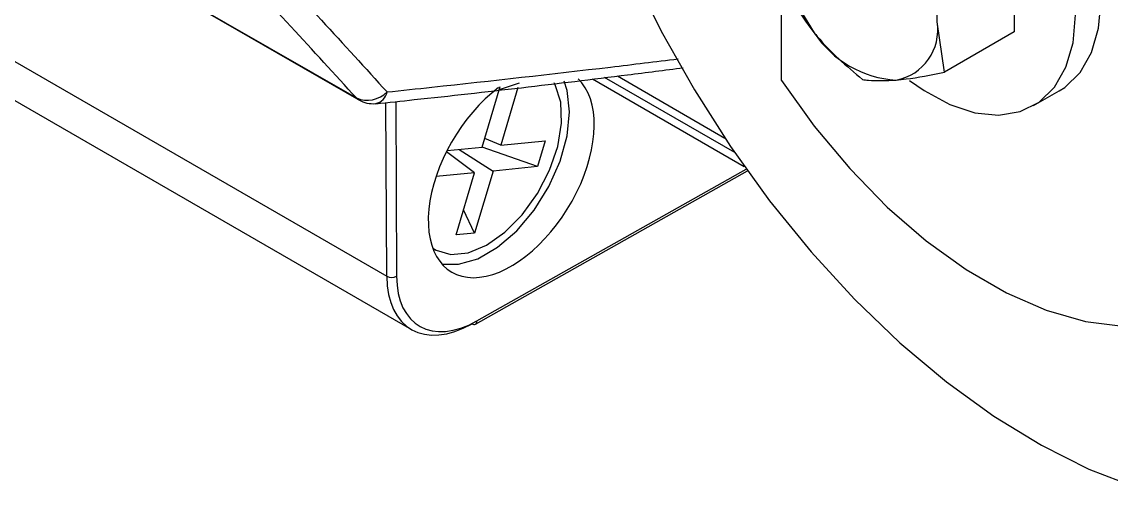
# Model space of a CAD drawing. Extents: x 7 to 135, y 1 to 99.
# Drawn here: x 91.944 to 94.294, y 10.744 to 11.748 of the extents above; entities that cross this region are included whole.
import ezdxf

# ---------------------------------------------------------------- set-up
doc = ezdxf.new("R2010")
doc.units = 0
doc.header["$MEASUREMENT"] = 0
doc.layers.add('OBJECT', color=7, linetype='CONTINUOUS')

msp = doc.modelspace()

# ---------------------------------------------------------------- linework, layer by layer
at = {"layer": 'OBJECT'}
for p, q in [((94.0843, 11.9615), (94.0843, 11.7258)), ((92.2113, 11.8442), (92.6706, 11.579)), ((92.2122, 11.8449), (92.6654, 11.5833)), ((93.5804, 11.843), (93.653, 11.724)), ((93.5822, 11.6209), (93.5822, 11.8399)), ((93.9339, 11.6389), (93.9181, 11.7477)), ((94.0843, 11.7258), (93.9339, 11.6389)), ((91.886, 11.6867), (92.731, 11.1989)), ((91.8609, 11.617), (92.784, 11.0841)), ((92.937, 11.4774), (92.9759, 11.6084)), ((93.0166, 11.6151), (92.9737, 11.601)), ((93.175, 11.6245), (93.5022, 11.4356)), ((93.4814, 11.4655), (93.2008, 11.6275)), ((93.2284, 11.6308), (93.4601, 11.497)), ((93.0138, 11.6058), (92.9768, 11.4813)), ((94.1262, 11.5668), (94.1814, 11.5986)), ((92.731, 11.1989), (92.7292, 11.5733)), ((92.7503, 11.5755), (92.7521, 11.1989)), ((92.9768, 11.4813), (92.9425, 11.4961)), ((92.9768, 11.4813), (93.0728, 11.4907)), ((93.0728, 11.4907), (93.0563, 11.4352)), ((92.9204, 11.4218), (92.8598, 11.4675)), ((92.861, 11.4699), (92.937, 11.4774)), ((92.8874, 11.4725), (92.9603, 11.4257)), ((93.0563, 11.4352), (92.9367, 11.4773)), ((92.9204, 11.4218), (92.8373, 11.4136)), ((92.8806, 11.288), (92.9204, 11.4218)), ((92.9603, 11.4257), (92.9205, 11.2919)), ((92.9222, 11.0956), (93.509, 11.4261)), ((92.9253, 11.1023), (93.5065, 11.4297)), ((93.0563, 11.4352), (92.9603, 11.4257)), ((92.9205, 11.2919), (92.8966, 11.3417)), ((92.9205, 11.2919), (92.8806, 11.288)), ((92.8303, 11.2589), (92.8356, 11.2558))]:
    msp.add_line(p, q, dxfattribs=at)
at = {"layer": 'OBJECT', "flags": 128}
for points in [[(94.1814, 11.5986), (94.1932, 11.6062), (94.2263, 11.6384), (94.251, 11.6815), (94.2664, 11.7341), (94.272, 11.7946), (94.2677, 11.8609), (94.2536, 11.931), (94.2301, 12.0026), (94.1981, 12.0734), (94.1585, 12.141), (94.1126, 12.2035), (94.0618, 12.2586), (94.0079, 12.3048), (93.9525, 12.3404), (93.8975, 12.3643), (93.8445, 12.3759)], [(93.8584, 11.6213), (93.8899, 11.5992), (93.9453, 11.5693), (93.9995, 11.5515), (94.0508, 11.5463), (94.0974, 11.554), (94.138, 11.5743), (94.1711, 11.6065), (94.1958, 11.6497), (94.2112, 11.7023), (94.2168, 11.7628), (94.2125, 11.8291), (94.1984, 11.8992), (94.175, 11.9707), (94.1429, 12.0415), (94.1033, 12.1092), (94.0574, 12.1716), (94.0067, 12.2268), (93.9528, 12.2729), (93.8974, 12.3086), (93.8423, 12.3325), (93.7894, 12.344), (93.7894, 12.344)], [(93.2723, 11.8301), (93.3232, 11.7277), (93.3944, 11.6009), (93.4725, 11.4785), (93.5567, 11.3617), (93.6462, 11.2515), (93.7402, 11.1491), (93.8378, 11.0553), (93.9381, 10.971), (94.0401, 10.8971), (94.1429, 10.8342), (94.2456, 10.7829), (94.347, 10.7437)], [(92.8302, 11.2593), (92.8374, 11.2549), (92.8694, 11.2455), (92.9064, 11.2492), (92.9461, 11.2655), (92.9859, 11.2936), (93.0233, 11.3316), (93.0561, 11.3771), (93.0822, 11.4273), (93.0998, 11.479), (93.1079, 11.529), (93.1061, 11.5741), (93.0943, 11.6115), (93.0919, 11.6159)], [(92.8499, 11.2252), (92.8859, 11.2245), (92.9273, 11.2366), (92.9699, 11.2612), (93.0113, 11.2969), (93.049, 11.3415), (93.0809, 11.3926), (93.1052, 11.447), (93.1203, 11.5018), (93.1254, 11.5536), (93.1203, 11.5995), (93.1139, 11.6195)], [(93.5822, 11.6209), (93.6532, 11.5223), (93.7296, 11.4309), (93.8106, 11.3481), (93.8947, 11.2752), (93.9808, 11.2133), (94.0676, 11.1632), (94.1536, 11.1257), (94.2378, 11.1015), (94.3187, 11.0909), (94.3952, 11.0939), (94.4661, 11.1107)]]:
    msp.add_lwpolyline(points, dxfattribs=at)
at = {"layer": 'OBJECT'}
for centre, radius, start, end in [((93.9479, 11.9695), 0.3837, 182.6394, 219.772), ((93.8096, 11.73), 0.1099, 280.5466, 9.2519), ((93.8434, 11.8497), 0.2282, 213.4349, 266.5705), ((92.6892, 11.6375), 0.0591, 246.3082, 315.8751), ((92.7001, 11.6026), 0.0322, 283.2967, 348.5867), ((92.6809, 11.5968), 0.0205, 220.9423, 239.9256), ((92.7006, 11.631), 0.06, 240.0027, 276.171), ((92.7416, 11.2188), 0.0225, 242.0668, 297.8623), ((92.9193, 11.1024), 0.00742, 233.682, 293.5798), ((92.9179, 11.1017), 0.00742, 305.1998, 5.0953)]:
    msp.add_arc(centre, radius, start, end, dxfattribs=at)
for centre, major_axis, ratio, start_param, end_param in [((92.9995, 11.4222), (0.1296, 0.2138), 0.577207, 0.963448, 6.157774), ((92.917, 11.3075), (0.1345, 0.2225), 0.577226, 2.385193, 3.938536), ((92.9275, 11.3012), (0.127, 0.2095), 0.577207, 2.385904, 3.939247)]:
    msp.add_ellipse(centre, major_axis=major_axis, ratio=ratio, start_param=start_param, end_param=end_param, dxfattribs=at)
for points, knots in [([(92.4394, 11.9137), (92.49, 11.8593), (92.5897, 11.7522), (92.6848, 11.6477), (92.7316, 11.5963)], [0, 0, 0, 0, 0.5077643, 1, 1, 1, 1]), ([(92.6654, 11.5833), (92.6187, 11.6345), (92.5238, 11.7385), (92.4243, 11.8451), (92.3738, 11.8992)], [0, 0, 0, 0, 0.49218, 1, 1, 1, 1]), ([(93.9181, 11.7477), (93.9181, 11.7505), (93.9184, 11.7904), (93.9264, 11.8341), (93.9339, 11.8747)], [0, 0, 0, 0, 0.0702138, 1, 1, 1, 1]), ([(93.653, 11.724), (93.6551, 11.7214), (93.6851, 11.6844), (93.7224, 11.6526), (93.7571, 11.6231)], [0, 0, 0, 0, 0.0702143, 1, 1, 1, 1]), ([(92.7316, 11.5963), (92.7639, 11.5997), (92.9255, 11.617), (93.1355, 11.6403), (93.3108, 11.6618), (93.3592, 11.6678)], [0, 0, 0, 0, 0.153252, 0.766275, 1, 1, 1, 1]), ([(92.7075, 11.571), (92.735, 11.5739), (92.918, 11.5931), (93.1393, 11.6189), (93.3306, 11.6436), (93.3706, 11.6487)], [0, 0, 0, 0, 0.122853, 0.816786, 1, 1, 1, 1]), ([(93.8297, 11.6219), (93.8368, 11.6226), (93.8675, 11.6258), (93.9051, 11.6332), (93.9339, 11.6389)], [0, 0, 0, 0, 0.231849, 1, 1, 1, 1]), ([(93.7571, 11.6231), (93.7612, 11.6225), (93.7807, 11.6197), (93.8081, 11.621), (93.8297, 11.6219)], [0, 0, 0, 0, 0.211, 1, 1, 1, 1])]:
    msp.add_open_spline(points, degree=3, knots=knots, dxfattribs=at)

doc.saveas('drawing.dxf')
